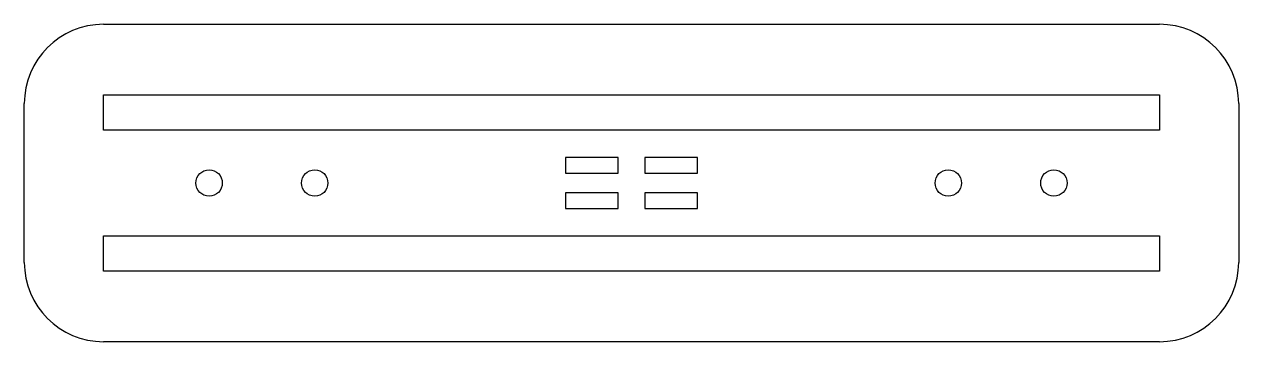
# Model space of a CAD drawing. Header units: millimetres. Extents: x -34.5 to 34.5, y -9 to 9.
import ezdxf

# ---------------------------------------------------------------- set-up
doc = ezdxf.new("R2010")
doc.units = ezdxf.units.MM

msp = doc.modelspace()

# ---------------------------------------------------------------- linework, layer by layer
at = {"color": 7, "linetype": 'Continuous', "lineweight": 25}
for p, q in [((-30, 9), (30, 9)), ((-30, 5), (30, 5)), ((-30, 3), (-30, 5)), ((30, 5), (30, 3)), ((-34.5, -4.5), (-34.5, 4.5)), ((34.5, 4.5), (34.5, -4.5)), ((30, 3), (-30, 3)), ((-3.75, 1.445), (-3.75, 0.555)), ((-0.75, 1.445), (-3.75, 1.445)), ((-0.75, 0.555), (-0.75, 1.445)), ((0.75, 1.445), (0.75, 0.555)), ((3.75, 1.445), (0.75, 1.445)), ((3.75, 0.555), (3.75, 1.445)), ((-3.75, 0.555), (-0.75, 0.555)), ((0.75, 0.555), (3.75, 0.555)), ((-3.75, -0.555), (-3.75, -1.445)), ((-0.75, -0.555), (-3.75, -0.555)), ((-0.75, -1.445), (-0.75, -0.555)), ((0.75, -0.555), (0.75, -1.445)), ((3.75, -0.555), (0.75, -0.555)), ((3.75, -1.445), (3.75, -0.555)), ((-3.75, -1.445), (-0.75, -1.445)), ((0.75, -1.445), (3.75, -1.445)), ((-30, -5), (-30, -3)), ((-30, -3), (30, -3)), ((30, -3), (30, -5)), ((30, -5), (-30, -5)), ((30, -9), (-30, -9))]:
    msp.add_line(p, q, dxfattribs=at)
for centre in [(-24, 0), (-18, 0), (18, 0), (24, 0)]:
    msp.add_circle(centre, 0.75, dxfattribs=at)
for centre, start, end in [((-30, 4.5), 90, 180), ((30, 4.5), 0, 90), ((-30, -4.5), 180, 270), ((30, -4.5), 270, 0)]:
    msp.add_arc(centre, 4.5, start, end, dxfattribs=at)

doc.saveas('drawing.dxf')
